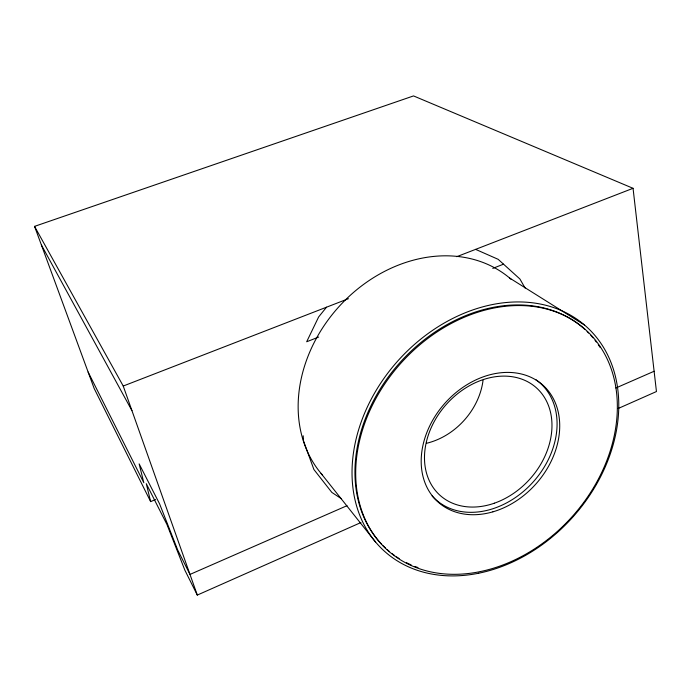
<?xml version="1.0" encoding="UTF-8"?>
<svg xmlns="http://www.w3.org/2000/svg" width="691" height="691" viewBox="0 0 691 691"><rect width="100%" height="100%" fill="white"/><g stroke="black" fill="none" stroke-linecap="round" stroke-linejoin="round"><path stroke-width="1.04" d="M326.523 307.193L318.637 316.953L306.666 341.777L318.681 337.044M155.613 499.524L150.638 501.597L146.276 483.665L166.98 524.555L184.938 570.325L197.298 595.081L360.935 522.543M618.16 408.511L656.45 391.538L633.051 188.306L413.538 95.919L34.55 226.372L94.157 388.446L150.638 501.597M347.02 505.682L189.982 574.428L177.742 550.114L159.595 503.886L139.15 463.877L143.823 482.715L88.111 372.017M615.845 388.005L654.118 371.257M492.769 268.402L503.523 264.169M34.55 226.372L123.231 386.036L348.445 298.693M456.768 256.681L633.051 188.306M475.615 249.373L498.168 259.324L519.908 278.991L525.125 288.087M509.647 278.041L584.482 325.012M341.345 498.686L331.844 492.415L313.904 469.517L303.479 440.823L303.194 435.788M321.047 473.395L375.533 542.003M41.4 244.994L131.955 410.661M123.231 386.036L197.298 595.081M535.922 379.73A78.213 60.713 -48.1 0 1 533.357 481.757A78.213 60.713 -48.1 0 1 432.1 495.922M483.052 380.318A65.274 53.095 -48.1 0 1 426.477 443.294M587.108 331.507A147.969 114.896 -48.1 0 1 588.637 333.027M590.857 335.377A147.969 114.896 -48.1 0 1 592.99 337.813M595.046 340.317A147.969 114.896 -48.1 0 1 596.359 342.036M598.251 344.654A147.969 114.896 -48.1 0 1 600.047 347.331M417.977 567.561A147.969 114.896 -48.1 0 1 415.015 566.473M411.128 564.875A147.969 114.896 -48.1 0 1 406.412 562.647M399.165 558.57A147.969 114.896 -48.1 0 1 396.479 556.825M394.716 555.599A147.969 114.896 -48.1 0 1 392.117 553.681M389.586 551.668A147.969 114.896 -48.1 0 1 387.124 549.561M385.518 548.11A147.969 114.896 -48.1 0 1 383.185 545.847M381.682 544.301A147.969 114.896 -48.1 0 1 403.38 358.862A147.969 114.896 -48.1 0 1 584.759 329.305M322.447 475.028A136.162 110.923 -48.1 0 1 342.572 302.796A136.162 110.923 -48.1 0 1 511.271 279.44M494.359 503.195A72.192 56.031 -48.1 0 0 540.129 391.59A72.192 56.031 -48.1 0 0 430.217 429.992A72.192 56.031 -48.1 0 0 494.359 503.195M492.899 511.832A78.506 60.825 -48.1 0 0 549.198 392.047A78.506 60.825 -48.1 0 0 429.275 426.848A78.506 60.825 -48.1 0 0 492.899 511.832M480.375 571.569A148.168 114.974 -48.1 0 0 602.785 350.734A148.168 114.974 -48.1 0 0 376.405 397.558A148.168 114.974 -48.1 0 0 480.375 571.569M478.647 573.228A151.001 117.263 -48.1 0 0 604.15 348.445A151.001 117.263 -48.1 0 0 373.408 395.148A151.001 117.263 -48.1 0 0 478.647 573.228"/></g></svg>
